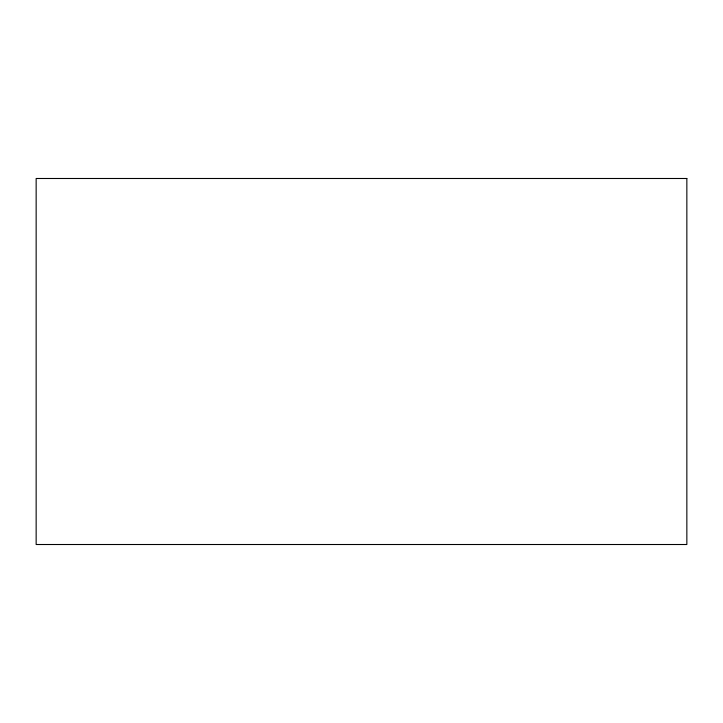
<?xml version="1.0" encoding="UTF-8"?>
<svg xmlns="http://www.w3.org/2000/svg" width="723" height="723" viewBox="0 0 723 723"><rect width="100%" height="100%" fill="white"/><g stroke="black" fill="none" stroke-linecap="round" stroke-linejoin="round"><path stroke-width="1.08" d="M686.85 178.491L36.15 178.491L36.15 544.509L686.85 544.509L686.85 178.491"/></g></svg>
